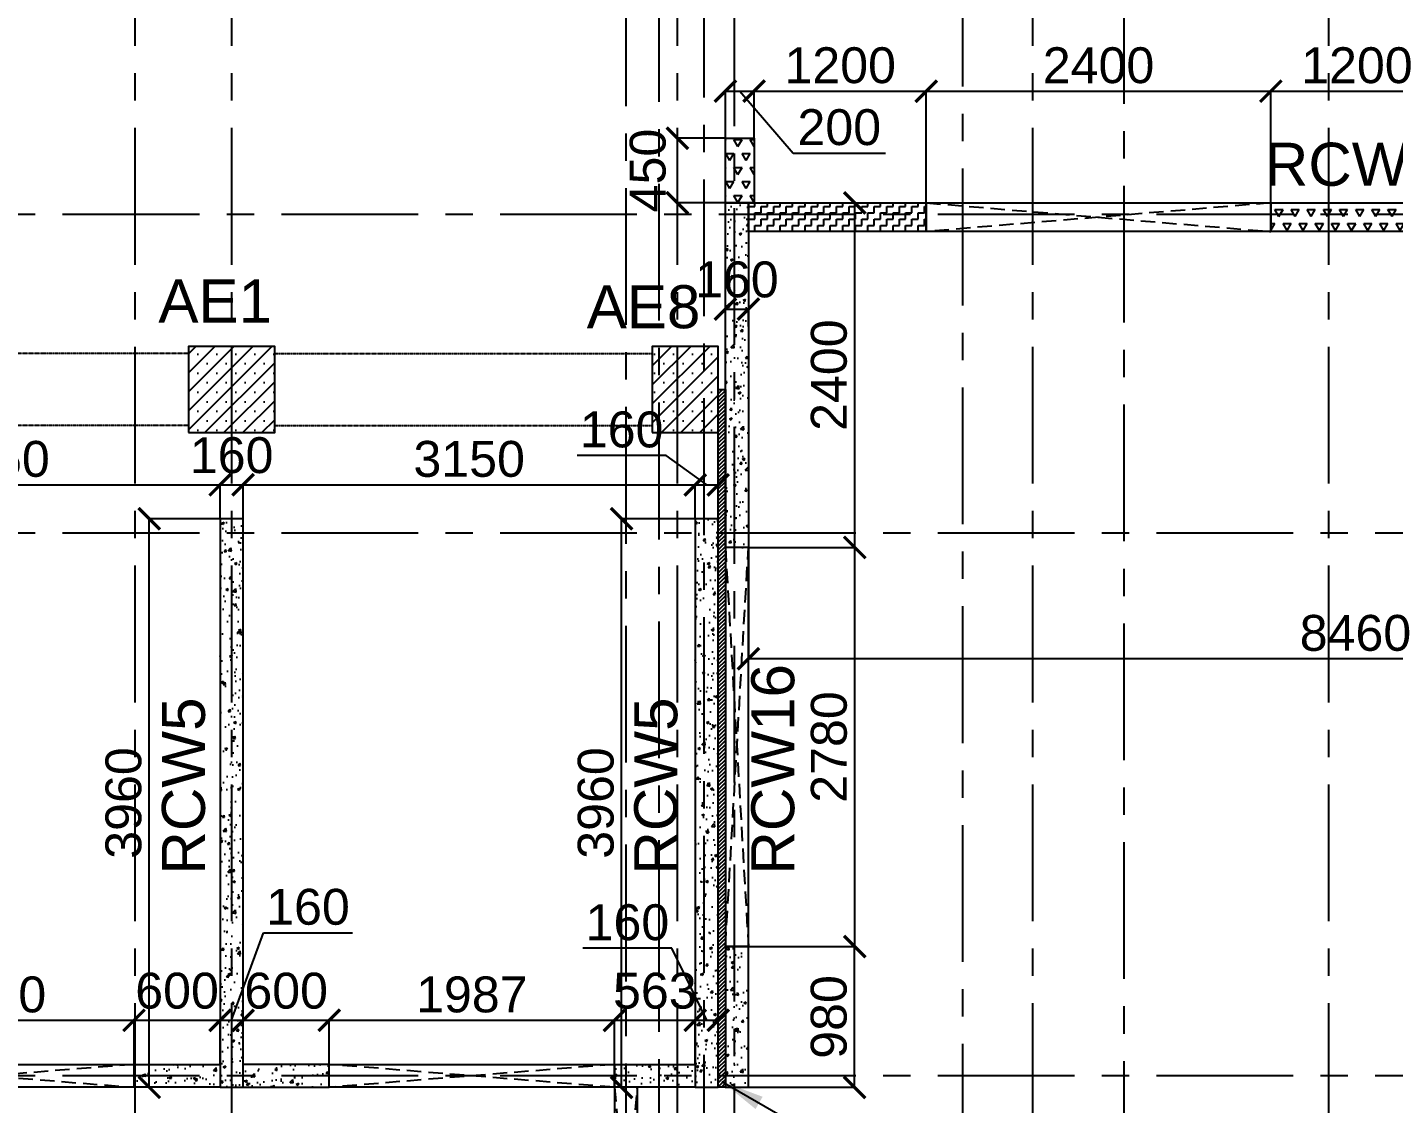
# Model space of a CAD drawing. Header units: inches. Extents: x 207135 to 337634, y -175669 to -89669.
# Drawn here: x 247499 to 257018, y -106236 to -98740 of the extents above; entities that cross this region are included whole.
import ezdxf

# ---------------------------------------------------------------- set-up
doc = ezdxf.new("R2010")
doc.units = ezdxf.units.IN
doc.header["$MEASUREMENT"] = 0
for name, pattern in [('CENTER', [50.8, 31.75, -6.35, 6.35, -6.35]), ('DASHED2', [9.525, 6.35, -3.175]), ('Hidden', [3, 2, -1])]:
    doc.linetypes.add(name, pattern=pattern)
for name, color, linetype in [('160 R.C. WALL HAT', 8, 'Continuous'), ('160 R.C.WALL', 6, 'Continuous'), ('160 WALL  OPENING LINE', 1, 'Continuous'), ('160 WALL OPEING', 1, 'Continuous'), ('2', 1, 'Continuous'), ('200THK R.C WALL HAT', 253, 'Continuous'), ('AR-Column', 40, 'Continuous'), ('AR-Hidden', 251, 'DASHED2'), ('ARROW', 5, 'Continuous'), ('DIM', 251, 'Continuous'), ('GRID', 8, 'CENTER'), ('NON S.WALL HATCH', 8, 'Continuous'), ('SHEAR WALL NAME', 3, 'Continuous'), ('TEXT-1', 3, 'Continuous')]:
    doc.layers.add(name, color=color, linetype=linetype)
doc.styles.add('T200', font='sanss___.ttf', dxfattribs={"height": 250})
doc.styles.add('T300', font='sanss___.ttf', dxfattribs={"height": 350})
doc.dimstyles.new('T 200', dxfattribs={"dimtxt": 250, "dimasz": 150, "dimexe": 1, "dimexo": 0, "dimgap": 50, "dimtad": 1, "dimdec": 0, "dimdsep": 46, "dimtxsty": 'T200', "dimblk": 'ARCHTICK', "dimcen": 2.5, "dimdle": 1, "dimclrd": 5, "dimclre": 253, "dimclrt": 1, "dimadec": 0, "dimazin": 0, "dimtfac": 1, "dimtdec": 0, "dimtmove": 2, "dimatfit": 3, "dimfxl": 0, "dimarcsym": 0})
doc.dimstyles.new('T 300', dxfattribs={"dimtxt": 250, "dimasz": 150, "dimexe": 1, "dimexo": 0, "dimgap": 50, "dimtad": 1, "dimdec": 0, "dimrnd": 5, "dimdsep": 46, "dimtxsty": 'T200', "dimblk": 'ARCHTICK', "dimcen": 2.5, "dimdle": 1, "dimclrd": 5, "dimclre": 253, "dimclrt": 4, "dimadec": 0, "dimazin": 0, "dimtfac": 1, "dimtdec": 0, "dimtmove": 2, "dimatfit": 3, "dimfxl": 0, "dimarcsym": 0})
pattern_1 = [(45, (-131825.64, 75915.45), (-66.29126, 66.29126), []), (45, (-131759.35, 75915.45), (-66.29126, 66.29126), [0, -93.75])]
pattern_2 = [(50, (2124542.95, 287067.85), (179.315046, -15.688034), [18.75, -206.25]), (355, (2124542.95, 287067.85), (-34.687833, 188.048033), [15, -165]), (100.451444, (2124557.9, 287066.54), (144.627212, 172.359998), [15.935048, -175.285528]), (46.1842, (2124542.95, 287117.85), (266.810333, -41.37982), [28.125, -309.375]), (96.635635, (2124565.19, 287114.4), (233.665486, 243.52965), [23.902586, -262.92844]), (351.184164, (2124542.95, 287117.85), (233.665486, 243.52965), [22.5, -247.5]), (21, (2124567.95, 287105.35), (149.226763, -100.654723), [18.75, -206.25]), (326, (2124567.95, 287105.35), (60.828833, 181.287511), [15, -165]), (71.451445, (2124580.39, 287096.96), (210.055594, 80.632788), [15.935047, -175.285528]), (37.5, (2124542.95, 287067.85), (3.0399638, 83.2234635), [0, -163, 0, -167.5, 0, -165.625]), (7.5, (2124542.95, 287067.85), (65.7673844, 98.602928), [0, -95.5, 0, -159.25, 0, -63.125]), (327.5, (2124487.2, 287067.85), (133.455609, -5.638718), [0, -62.5, 0, -195, 0, -258.75]), (317.5, (2124462.2, 287067.85), (145.796542, 25.0262456), [0, -81.25, 0, -129.5, 0, -183.75])]

# ---------------------------------------------------------------- blocks, each defined once
blk = doc.blocks.new('_ARCHTICK')
at = {"color": 0, "linetype": 'ByBlock', "const_width": 0.15}
blk.add_lwpolyline([(-0.5, -0.5), (0.5, 0.5)], dxfattribs=at)
blk = doc.blocks.new('*D129')
at = {"layer": 'Defpoints', "color": 0}
for p in [(248842.4, -101926.4), (245692.4, -102162.5, 14.7), (248842.4, -102162.5, 14.7)]:
    blk.add_point(p, dxfattribs=at)
at = {"layer": 'DIM', "color": 5, "lineweight": -2}
blk.add_line((245691.4, -101926.4), (248843.4, -101926.4), dxfattribs=at)
at = {"layer": 'DIM', "color": 253, "lineweight": -2}
for p, q in [((245692.4, -102162.5), (245692.4, -101925.4)), ((248842.4, -102162.5), (248842.4, -101925.4))]:
    blk.add_line(p, q, dxfattribs=at)
at = {"layer": 'DIM', "color": 5, "lineweight": -2, "xscale": 150, "yscale": 150, "zscale": 150, "rotation": 180}
blk.add_blockref('_ARCHTICK', (245692.4, -101926.4), dxfattribs=at)
at = {"layer": 'DIM', "color": 5, "lineweight": -2, "xscale": 150, "yscale": 150, "zscale": 150}
blk.add_blockref('_ARCHTICK', (248842.4, -101926.4), dxfattribs=at)
at = {"layer": 'DIM', "color": 1, "insert": (247267.4, -101747.4), "char_height": 250, "attachment_point": 5, "style": 'T200'}
blk.add_mtext('3150', dxfattribs=at)
blk = doc.blocks.new('*D130')
at = {"layer": 'Defpoints', "color": 0}
for p in [(249002.4, -101926.4), (248842.4, -102162.5, 14.7), (249002.4, -102162.5, 14.7)]:
    blk.add_point(p, dxfattribs=at)
at = {"layer": 'DIM', "color": 5, "lineweight": -2}
blk.add_line((248841.4, -101926.4), (249003.4, -101926.4), dxfattribs=at)
at = {"layer": 'DIM', "color": 253, "lineweight": -2}
for p, q in [((248842.4, -102162.5), (248842.4, -101925.4)), ((249002.4, -102162.5), (249002.4, -101925.4))]:
    blk.add_line(p, q, dxfattribs=at)
at = {"layer": 'DIM', "color": 5, "lineweight": -2, "xscale": 150, "yscale": 150, "zscale": 150, "rotation": 180}
blk.add_blockref('_ARCHTICK', (248842.4, -101926.4), dxfattribs=at)
at = {"layer": 'DIM', "color": 5, "lineweight": -2, "xscale": 150, "yscale": 150, "zscale": 150}
blk.add_blockref('_ARCHTICK', (249002.4, -101926.4), dxfattribs=at)
at = {"layer": 'DIM', "color": 1, "insert": (248922.4, -101721.4), "char_height": 250, "attachment_point": 5, "style": 'T200'}
blk.add_mtext('160', dxfattribs=at)
blk = doc.blocks.new('*D131')
at = {"layer": 'Defpoints', "color": 0}
for p in [(252152.4, -101926.4), (249002.4, -102162.5, 14.7), (252152.4, -102162.5, 14.7)]:
    blk.add_point(p, dxfattribs=at)
at = {"layer": 'DIM', "color": 5, "lineweight": -2}
blk.add_line((249001.4, -101926.4), (252153.4, -101926.4), dxfattribs=at)
at = {"layer": 'DIM', "color": 253, "lineweight": -2}
for p, q in [((249002.4, -102162.5), (249002.4, -101925.4)), ((252152.4, -102162.5), (252152.4, -101925.4))]:
    blk.add_line(p, q, dxfattribs=at)
at = {"layer": 'DIM', "color": 5, "lineweight": -2, "xscale": 150, "yscale": 150, "zscale": 150, "rotation": 180}
blk.add_blockref('_ARCHTICK', (249002.4, -101926.4), dxfattribs=at)
at = {"layer": 'DIM', "color": 5, "lineweight": -2, "xscale": 150, "yscale": 150, "zscale": 150}
blk.add_blockref('_ARCHTICK', (252152.4, -101926.4), dxfattribs=at)
at = {"layer": 'DIM', "color": 1, "insert": (250577.4, -101747.4), "char_height": 250, "attachment_point": 5, "style": 'T200'}
blk.add_mtext('3150', dxfattribs=at)
blk = doc.blocks.new('*D132')
at = {"layer": 'Defpoints', "color": 0}
for p in [(252312.4, -101926.4), (252152.4, -102162.5, 14.7), (252312.4, -102162.5, 14.7)]:
    blk.add_point(p, dxfattribs=at)
at = {"layer": 'DIM', "color": 5, "lineweight": -2}
for p, q in [((251949.5, -101721.4), (251329.3, -101721.4)), ((252232.4, -101926.4), (251949.5, -101721.4)), ((252151.4, -101926.4), (252313.4, -101926.4))]:
    blk.add_line(p, q, dxfattribs=at)
at = {"layer": 'DIM', "color": 253, "lineweight": -2}
for p, q in [((252152.4, -102162.5), (252152.4, -101925.4)), ((252312.4, -102162.5), (252312.4, -101925.4))]:
    blk.add_line(p, q, dxfattribs=at)
at = {"layer": 'DIM', "color": 5, "lineweight": -2, "xscale": 150, "yscale": 150, "zscale": 150, "rotation": 180}
blk.add_blockref('_ARCHTICK', (252152.4, -101926.4), dxfattribs=at)
at = {"layer": 'DIM', "color": 5, "lineweight": -2, "xscale": 150, "yscale": 150, "zscale": 150}
blk.add_blockref('_ARCHTICK', (252312.4, -101926.4), dxfattribs=at)
at = {"layer": 'DIM', "color": 1, "insert": (251639.4, -101542.5), "char_height": 250, "attachment_point": 5, "style": 'T200'}
blk.add_mtext('160', dxfattribs=at)
blk = doc.blocks.new('*D169')
at = {"layer": 'Defpoints', "color": 0}
for p in [(248242.4, -105655.9), (246242.4, -105962.5, 14.7), (248242.4, -105962.5, 14.7)]:
    blk.add_point(p, dxfattribs=at)
at = {"layer": 'DIM', "color": 5, "lineweight": -2}
blk.add_line((246241.4, -105655.9), (248243.4, -105655.9), dxfattribs=at)
at = {"layer": 'DIM', "color": 253, "lineweight": -2}
for p, q in [((246242.4, -105962.5), (246242.4, -105654.9)), ((248242.4, -105962.5), (248242.4, -105654.9))]:
    blk.add_line(p, q, dxfattribs=at)
at = {"layer": 'DIM', "color": 5, "lineweight": -2, "xscale": 150, "yscale": 150, "zscale": 150, "rotation": 180}
blk.add_blockref('_ARCHTICK', (246242.4, -105655.9), dxfattribs=at)
at = {"layer": 'DIM', "color": 5, "lineweight": -2, "xscale": 150, "yscale": 150, "zscale": 150}
blk.add_blockref('_ARCHTICK', (248242.4, -105655.9), dxfattribs=at)
at = {"layer": 'DIM', "color": 1, "insert": (247242.4, -105477.2), "char_height": 250, "attachment_point": 5, "style": 'T200'}
blk.add_mtext('2000', dxfattribs=at)
blk = doc.blocks.new('*D170')
at = {"layer": 'Defpoints', "color": 0}
for p in [(248842.4, -105655.9), (248242.4, -105962.5, 14.7), (248842.4, -105962.5, 14.7)]:
    blk.add_point(p, dxfattribs=at)
at = {"layer": 'DIM', "color": 5, "lineweight": -2}
blk.add_line((248241.4, -105655.9), (248843.4, -105655.9), dxfattribs=at)
at = {"layer": 'DIM', "color": 253, "lineweight": -2}
for p, q in [((248242.4, -105962.5), (248242.4, -105654.9)), ((248842.4, -105962.5), (248842.4, -105654.9))]:
    blk.add_line(p, q, dxfattribs=at)
at = {"layer": 'DIM', "color": 5, "lineweight": -2, "xscale": 150, "yscale": 150, "zscale": 150, "rotation": 180}
blk.add_blockref('_ARCHTICK', (248242.4, -105655.9), dxfattribs=at)
at = {"layer": 'DIM', "color": 5, "lineweight": -2, "xscale": 150, "yscale": 150, "zscale": 150}
blk.add_blockref('_ARCHTICK', (248842.4, -105655.9), dxfattribs=at)
at = {"layer": 'DIM', "color": 1, "insert": (248542.4, -105451), "char_height": 250, "attachment_point": 5, "style": 'T200'}
blk.add_mtext('600', dxfattribs=at)
blk = doc.blocks.new('*D171')
at = {"layer": 'Defpoints', "color": 0}
for p in [(249002.4, -105655.9), (248842.4, -105962.5, 14.7), (249002.4, -105962.5, 14.7)]:
    blk.add_point(p, dxfattribs=at)
at = {"layer": 'DIM', "color": 5, "lineweight": -2}
for p, q in [((248922.4, -105655.9), (249144.4, -105045.9)), ((249144.4, -105045.9), (249764.6, -105045.9)), ((248841.4, -105655.9), (249003.4, -105655.9))]:
    blk.add_line(p, q, dxfattribs=at)
at = {"layer": 'DIM', "color": 253, "lineweight": -2}
for p, q in [((248842.4, -105962.5), (248842.4, -105654.9)), ((249002.4, -105962.5), (249002.4, -105654.9))]:
    blk.add_line(p, q, dxfattribs=at)
at = {"layer": 'DIM', "color": 5, "lineweight": -2, "xscale": 150, "yscale": 150, "zscale": 150, "rotation": 180}
blk.add_blockref('_ARCHTICK', (248842.4, -105655.9), dxfattribs=at)
at = {"layer": 'DIM', "color": 5, "lineweight": -2, "xscale": 150, "yscale": 150, "zscale": 150}
blk.add_blockref('_ARCHTICK', (249002.4, -105655.9), dxfattribs=at)
at = {"layer": 'DIM', "color": 1, "insert": (249454.5, -104866.9), "char_height": 250, "attachment_point": 5, "style": 'T200'}
blk.add_mtext('160', dxfattribs=at)
blk = doc.blocks.new('*D172')
at = {"layer": 'Defpoints', "color": 0}
for p in [(249602.4, -105655.9), (249002.4, -105962.5, 14.7), (249602.4, -105962.5, 14.7)]:
    blk.add_point(p, dxfattribs=at)
at = {"layer": 'DIM', "color": 5, "lineweight": -2}
blk.add_line((249001.4, -105655.9), (249603.4, -105655.9), dxfattribs=at)
at = {"layer": 'DIM', "color": 253, "lineweight": -2}
for p, q in [((249002.4, -105962.5), (249002.4, -105654.9)), ((249602.4, -105962.5), (249602.4, -105654.9))]:
    blk.add_line(p, q, dxfattribs=at)
at = {"layer": 'DIM', "color": 5, "lineweight": -2, "xscale": 150, "yscale": 150, "zscale": 150, "rotation": 180}
blk.add_blockref('_ARCHTICK', (249002.4, -105655.9), dxfattribs=at)
at = {"layer": 'DIM', "color": 5, "lineweight": -2, "xscale": 150, "yscale": 150, "zscale": 150}
blk.add_blockref('_ARCHTICK', (249602.4, -105655.9), dxfattribs=at)
at = {"layer": 'DIM', "color": 1, "insert": (249302.4, -105451), "char_height": 250, "attachment_point": 5, "style": 'T200'}
blk.add_mtext('600', dxfattribs=at)
blk = doc.blocks.new('*D173')
at = {"layer": 'Defpoints', "color": 0}
for p in [(251589.3, -105655.9), (249602.4, -105962.5, 14.7), (251589.3, -105962.5, 14.7)]:
    blk.add_point(p, dxfattribs=at)
at = {"layer": 'DIM', "color": 5, "lineweight": -2}
blk.add_line((249601.4, -105655.9), (251590.3, -105655.9), dxfattribs=at)
at = {"layer": 'DIM', "color": 253, "lineweight": -2}
for p, q in [((249602.4, -105962.5), (249602.4, -105654.9)), ((251589.3, -105962.5), (251589.3, -105654.9))]:
    blk.add_line(p, q, dxfattribs=at)
at = {"layer": 'DIM', "color": 5, "lineweight": -2, "xscale": 150, "yscale": 150, "zscale": 150, "rotation": 180}
blk.add_blockref('_ARCHTICK', (249602.4, -105655.9), dxfattribs=at)
at = {"layer": 'DIM', "color": 5, "lineweight": -2, "xscale": 150, "yscale": 150, "zscale": 150}
blk.add_blockref('_ARCHTICK', (251589.3, -105655.9), dxfattribs=at)
at = {"layer": 'DIM', "color": 1, "insert": (250595.9, -105477.2), "char_height": 250, "attachment_point": 5, "style": 'T200'}
blk.add_mtext('1987', dxfattribs=at)
blk = doc.blocks.new('*D174')
at = {"layer": 'Defpoints', "color": 0}
for p in [(252152.4, -105655.9), (251589.3, -105942.5, 14.7), (252152.4, -105962.5, 14.7)]:
    blk.add_point(p, dxfattribs=at)
at = {"layer": 'DIM', "color": 5, "lineweight": -2}
blk.add_line((251588.3, -105655.9), (252153.4, -105655.9), dxfattribs=at)
at = {"layer": 'DIM', "color": 253, "lineweight": -2}
for p, q in [((251589.3, -105942.5), (251589.3, -105654.9)), ((252152.4, -105962.5), (252152.4, -105654.9))]:
    blk.add_line(p, q, dxfattribs=at)
at = {"layer": 'DIM', "color": 5, "lineweight": -2, "xscale": 150, "yscale": 150, "zscale": 150, "rotation": 180}
blk.add_blockref('_ARCHTICK', (251589.3, -105655.9), dxfattribs=at)
at = {"layer": 'DIM', "color": 5, "lineweight": -2, "xscale": 150, "yscale": 150, "zscale": 150}
blk.add_blockref('_ARCHTICK', (252152.4, -105655.9), dxfattribs=at)
at = {"layer": 'DIM', "color": 1, "insert": (251870.9, -105451), "char_height": 250, "attachment_point": 5, "style": 'T200'}
blk.add_mtext('563', dxfattribs=at)
blk = doc.blocks.new('*D175')
at = {"layer": 'Defpoints', "color": 0}
for p in [(252312.4, -105655.9), (252312.4, -105910.7, 14.7), (252152.4, -105962.5, 14.7)]:
    blk.add_point(p, dxfattribs=at)
at = {"layer": 'DIM', "color": 5, "lineweight": -2}
for p, q in [((251990, -105153.5), (251369.8, -105153.5)), ((252232.4, -105655.9), (251990, -105153.5)), ((252151.4, -105655.9), (252313.4, -105655.9))]:
    blk.add_line(p, q, dxfattribs=at)
at = {"layer": 'DIM', "color": 253, "lineweight": -2}
for p, q in [((252152.4, -105962.5), (252152.4, -105654.9)), ((252312.4, -105910.7), (252312.4, -105654.9))]:
    blk.add_line(p, q, dxfattribs=at)
at = {"layer": 'DIM', "color": 5, "lineweight": -2, "xscale": 150, "yscale": 150, "zscale": 150, "rotation": 180}
blk.add_blockref('_ARCHTICK', (252152.4, -105655.9), dxfattribs=at)
at = {"layer": 'DIM', "color": 5, "lineweight": -2, "xscale": 150, "yscale": 150, "zscale": 150}
blk.add_blockref('_ARCHTICK', (252312.4, -105655.9), dxfattribs=at)
at = {"layer": 'DIM', "color": 1, "insert": (251679.9, -104974.5), "char_height": 250, "attachment_point": 5, "style": 'T200'}
blk.add_mtext('160', dxfattribs=at)
blk = doc.blocks.new('*D259')
at = {"layer": 'Defpoints', "color": 0}
for p in [(248349.1, -102162.5), (248842.4, -102162.5, 14.7), (248842.4, -106122.5, 14.7)]:
    blk.add_point(p, dxfattribs=at)
at = {"layer": 'DIM', "color": 253, "lineweight": -2}
for p, q in [((248842.4, -102162.5), (248348.1, -102162.5)), ((248842.4, -106122.5), (248348.1, -106122.5))]:
    blk.add_line(p, q, dxfattribs=at)
at = {"layer": 'DIM', "color": 5, "lineweight": -2}
blk.add_line((248349.1, -106123.5), (248349.1, -102161.5), dxfattribs=at)
at = {"layer": 'DIM', "color": 5, "lineweight": -2, "xscale": 150, "yscale": 150, "zscale": 150}
for p, rotation in [((248349.1, -102162.5), 90), ((248349.1, -106122.5), 270)]:
    blk.add_blockref('_ARCHTICK', p, dxfattribs=dict(at, rotation=rotation))
at = {"layer": 'DIM', "color": 1, "insert": (248170.2, -104142.5), "char_height": 250, "attachment_point": 5, "rotation": 90, "style": 'T200'}
blk.add_mtext('3960', dxfattribs=at)
blk = doc.blocks.new('*D260')
at = {"layer": 'Defpoints', "color": 0}
for p in [(251639.1, -102162.5), (252152.4, -102162.5, 14.7), (252152.4, -106122.5, 14.7)]:
    blk.add_point(p, dxfattribs=at)
at = {"layer": 'DIM', "color": 253, "lineweight": -2}
for p, q in [((252152.4, -102162.5), (251638.1, -102162.5)), ((252152.4, -106122.5), (251638.1, -106122.5))]:
    blk.add_line(p, q, dxfattribs=at)
at = {"layer": 'DIM', "color": 5, "lineweight": -2}
blk.add_line((251639.1, -106123.5), (251639.1, -102161.5), dxfattribs=at)
at = {"layer": 'DIM', "color": 5, "lineweight": -2, "xscale": 150, "yscale": 150, "zscale": 150}
for p, rotation in [((251639.1, -102162.5), 90), ((251639.1, -106122.5), 270)]:
    blk.add_blockref('_ARCHTICK', p, dxfattribs=dict(at, rotation=rotation))
at = {"layer": 'DIM', "color": 1, "insert": (251460.2, -104142.5), "char_height": 250, "attachment_point": 5, "rotation": 90, "style": 'T200'}
blk.add_mtext('3960', dxfattribs=at)
blk = doc.blocks.new('*D395')
at = {"layer": 'Defpoints', "color": 0}
for p in [(252522.4, -105142.5, 14.7), (253262.4, -105142.5), (252522.4, -106122.5, 14.7)]:
    blk.add_point(p, dxfattribs=at)
at = {"layer": 'DIM', "color": 253, "lineweight": -2}
for p, q in [((252522.4, -105142.5), (253263.4, -105142.5)), ((252522.4, -106122.5), (253263.4, -106122.5))]:
    blk.add_line(p, q, dxfattribs=at)
at = {"layer": 'DIM', "color": 5, "lineweight": -2}
blk.add_line((253262.4, -106123.5), (253262.4, -105141.5), dxfattribs=at)
at = {"layer": 'DIM', "color": 5, "lineweight": -2, "xscale": 150, "yscale": 150, "zscale": 150}
for p, rotation in [((253262.4, -105142.5), 90), ((253262.4, -106122.5), 270)]:
    blk.add_blockref('_ARCHTICK', p, dxfattribs=dict(at, rotation=rotation))
at = {"layer": 'DIM', "color": 1, "insert": (253083.6, -105632.5), "char_height": 250, "attachment_point": 5, "rotation": 90, "style": 'T200'}
blk.add_mtext('980', dxfattribs=at)
blk = doc.blocks.new('*D396')
at = {"layer": 'Defpoints', "color": 0}
for p in [(252562.4, -99184.6), (252362.4, -99512.6, 14.7), (252562.4, -99512.6)]:
    blk.add_point(p, dxfattribs=at)
at = {"layer": 'DIM', "color": 253, "lineweight": -2}
for p, q in [((252362.4, -99512.6), (252362.4, -99183.6)), ((252562.4, -99512.6), (252562.4, -99183.6))]:
    blk.add_line(p, q, dxfattribs=at)
at = {"layer": 'DIM', "color": 5, "lineweight": -2}
for p, q in [((252361.4, -99184.6), (252563.4, -99184.6)), ((252462.4, -99184.6), (252833.8, -99615.9)), ((252833.8, -99615.9), (253477.7, -99615.9))]:
    blk.add_line(p, q, dxfattribs=at)
at = {"layer": 'DIM', "color": 5, "lineweight": -2, "xscale": 150, "yscale": 150, "zscale": 150, "rotation": 180}
blk.add_blockref('_ARCHTICK', (252362.4, -99184.6), dxfattribs=at)
at = {"layer": 'DIM', "color": 5, "lineweight": -2, "xscale": 150, "yscale": 150, "zscale": 150}
blk.add_blockref('_ARCHTICK', (252562.4, -99184.6), dxfattribs=at)
at = {"layer": 'DIM', "color": 1, "insert": (253155.7, -99437.1), "char_height": 250, "attachment_point": 5, "style": 'T200'}
blk.add_mtext('200', dxfattribs=at)
blk = doc.blocks.new('*D406')
at = {"layer": 'Defpoints', "color": 0}
for p in [(252362.4, -99512.6, 14.7), (252027.4, -99962.6), (252362.4, -99962.6, 14.7)]:
    blk.add_point(p, dxfattribs=at)
at = {"layer": 'DIM', "color": 253, "lineweight": -2}
for p, q in [((252362.4, -99512.6), (252026.4, -99512.6)), ((252362.4, -99962.6), (252026.4, -99962.6))]:
    blk.add_line(p, q, dxfattribs=at)
at = {"layer": 'DIM', "color": 5, "lineweight": -2}
blk.add_line((252027.4, -99511.6), (252027.4, -99963.6), dxfattribs=at)
at = {"layer": 'DIM', "color": 5, "lineweight": -2, "xscale": 150, "yscale": 150, "zscale": 150}
for p, rotation in [((252027.4, -99512.6), 90), ((252027.4, -99962.6), 270)]:
    blk.add_blockref('_ARCHTICK', p, dxfattribs=dict(at, rotation=rotation))
at = {"layer": 'DIM', "color": 1, "insert": (251822.6, -99737.6), "char_height": 250, "attachment_point": 5, "rotation": 90, "style": 'T200'}
blk.add_mtext('450', dxfattribs=at)
blk = doc.blocks.new('A$C02A55DAE')
at = {"layer": 'NON S.WALL HATCH'}
h = blk.add_hatch(dxfattribs=at)
h.set_pattern_fill('SACNCR', color=256, scale=1000)
h.set_pattern_definition(pattern_1)
h.paths.add_polyline_path([(29810, 600), (30410, 600), (30410, 1200), (29810, 1200)])
h = blk.add_hatch(dxfattribs=at)
h.set_pattern_fill('SACNCR', color=256, scale=1000)
h.set_pattern_definition(pattern_1)
h.paths.add_polyline_path([(33040, 600), (33500, 600), (33500, 1200), (33040, 1200)])
at = {"layer": 'AR-Column', "color": 4, "elevation": -29.5}
for points in [[(29810, 600), (30410, 600), (30410, 1200), (29810, 1200)], [(33040, 600), (33500, 600), (33500, 1200), (33040, 1200)]]:
    blk.add_lwpolyline(points, close=True, dxfattribs=at)
at = {"layer": 'AR-Hidden', "ltscale": 0.009}
for p, q in [((29816.1, 1150, -29.5), (27106.1, 1150, -29.5)), ((30403.9, 1150, -29.5), (33040, 1150, -29.5)), ((29816.1, 650, -29.5), (27106.1, 650, -29.5)), ((30403.9, 650, -29.5), (33040, 650, -29.5))]:
    blk.add_line(p, q, dxfattribs=at)
blk = doc.blocks.new('*D674')
at = {"layer": 'Defpoints', "color": 0}
for p in [(252522.4, -102362.5, 14.7), (260981, -102981.5, 14.7), (252522.4, -103138.2)]:
    blk.add_point(p, dxfattribs=at)
at = {"layer": 'DIM', "color": 253, "lineweight": -2}
for p, q in [((252522.4, -102362.5), (252522.4, -103139.2)), ((260981, -102981.5), (260981, -103139.2))]:
    blk.add_line(p, q, dxfattribs=at)
at = {"layer": 'DIM', "color": 5, "lineweight": -2}
blk.add_line((260982, -103138.2), (252521.4, -103138.2), dxfattribs=at)
at = {"layer": 'DIM', "color": 5, "lineweight": -2, "xscale": 150, "yscale": 150, "zscale": 150, "rotation": 180}
blk.add_blockref('_ARCHTICK', (252522.4, -103138.2), dxfattribs=at)
at = {"layer": 'DIM', "color": 5, "lineweight": -2, "xscale": 150, "yscale": 150, "zscale": 150}
blk.add_blockref('_ARCHTICK', (260981, -103138.2), dxfattribs=at)
at = {"layer": 'DIM', "color": 1, "insert": (256751.7, -102959.3), "char_height": 250, "attachment_point": 5, "style": 'T200'}
blk.add_mtext('8460', dxfattribs=at)
blk = doc.blocks.new('*D675')
at = {"layer": 'Defpoints', "color": 0}
for p in [(253761.7, -99184.6), (252562.4, -99512.6), (253761.7, -99982.6, 14.7)]:
    blk.add_point(p, dxfattribs=at)
at = {"layer": 'DIM', "color": 253, "lineweight": -2}
for p, q in [((252562.4, -99512.6), (252562.4, -99183.6)), ((253761.7, -99982.6), (253761.7, -99183.6))]:
    blk.add_line(p, q, dxfattribs=at)
at = {"layer": 'DIM', "color": 5, "lineweight": -2}
blk.add_line((252561.4, -99184.6), (253762.7, -99184.6), dxfattribs=at)
at = {"layer": 'DIM', "color": 5, "lineweight": -2, "xscale": 150, "yscale": 150, "zscale": 150, "rotation": 180}
blk.add_blockref('_ARCHTICK', (252562.4, -99184.6), dxfattribs=at)
at = {"layer": 'DIM', "color": 5, "lineweight": -2, "xscale": 150, "yscale": 150, "zscale": 150}
blk.add_blockref('_ARCHTICK', (253761.7, -99184.6), dxfattribs=at)
at = {"layer": 'DIM', "color": 1, "insert": (253162.1, -99005.9), "char_height": 250, "attachment_point": 5, "style": 'T200'}
blk.add_mtext('1200', dxfattribs=at)
blk = doc.blocks.new('*D676')
at = {"layer": 'Defpoints', "color": 0}
for p in [(256162.1, -99184.6), (253761.7, -99982.6, 14.7), (256162.1, -99982.6, 14.7)]:
    blk.add_point(p, dxfattribs=at)
at = {"layer": 'DIM', "color": 253, "lineweight": -2}
for p, q in [((253761.7, -99982.6), (253761.7, -99183.6)), ((256162.1, -99982.6), (256162.1, -99183.6))]:
    blk.add_line(p, q, dxfattribs=at)
at = {"layer": 'DIM', "color": 5, "lineweight": -2}
blk.add_line((253760.7, -99184.6), (256163.1, -99184.6), dxfattribs=at)
at = {"layer": 'DIM', "color": 5, "lineweight": -2, "xscale": 150, "yscale": 150, "zscale": 150, "rotation": 180}
blk.add_blockref('_ARCHTICK', (253761.7, -99184.6), dxfattribs=at)
at = {"layer": 'DIM', "color": 5, "lineweight": -2, "xscale": 150, "yscale": 150, "zscale": 150}
blk.add_blockref('_ARCHTICK', (256162.1, -99184.6), dxfattribs=at)
at = {"layer": 'DIM', "color": 1, "insert": (254961.9, -99005.9), "char_height": 250, "attachment_point": 5, "style": 'T200'}
blk.add_mtext('2400', dxfattribs=at)
blk = doc.blocks.new('*D677')
at = {"layer": 'Defpoints', "color": 0}
for p in [(257361.7, -99184.6), (256162.1, -99982.6, 14.7), (257361.7, -99982.6, 14.7)]:
    blk.add_point(p, dxfattribs=at)
at = {"layer": 'DIM', "color": 253, "lineweight": -2}
for p, q in [((256162.1, -99982.6), (256162.1, -99183.6)), ((257361.7, -99982.6), (257361.7, -99183.6))]:
    blk.add_line(p, q, dxfattribs=at)
at = {"layer": 'DIM', "color": 5, "lineweight": -2}
blk.add_line((256161.1, -99184.6), (257362.7, -99184.6), dxfattribs=at)
at = {"layer": 'DIM', "color": 5, "lineweight": -2, "xscale": 150, "yscale": 150, "zscale": 150, "rotation": 180}
blk.add_blockref('_ARCHTICK', (256162.1, -99184.6), dxfattribs=at)
at = {"layer": 'DIM', "color": 5, "lineweight": -2, "xscale": 150, "yscale": 150, "zscale": 150}
blk.add_blockref('_ARCHTICK', (257361.7, -99184.6), dxfattribs=at)
at = {"layer": 'DIM', "color": 1, "insert": (256761.9, -99005.9), "char_height": 250, "attachment_point": 5, "style": 'T200'}
blk.add_mtext('1200', dxfattribs=at)
blk = doc.blocks.new('*D680')
at = {"layer": 'Defpoints', "color": 0}
for p in [(252522.4, -102362.5, 14.7), (253263.4, -102362.5), (252522.4, -105142.5, 14.7)]:
    blk.add_point(p, dxfattribs=at)
at = {"layer": 'DIM', "color": 253, "lineweight": -2}
for p, q in [((252522.4, -102362.5), (253264.4, -102362.5)), ((252522.4, -105142.5), (253264.4, -105142.5))]:
    blk.add_line(p, q, dxfattribs=at)
at = {"layer": 'DIM', "color": 5, "lineweight": -2}
blk.add_line((253263.4, -105143.5), (253263.4, -102361.5), dxfattribs=at)
at = {"layer": 'DIM', "color": 5, "lineweight": -2, "xscale": 150, "yscale": 150, "zscale": 150}
for p, rotation in [((253263.4, -102362.5), 90), ((253263.4, -105142.5), 270)]:
    blk.add_blockref('_ARCHTICK', p, dxfattribs=dict(at, rotation=rotation))
at = {"layer": 'DIM', "color": 1, "insert": (253084.6, -103752.5), "char_height": 250, "attachment_point": 5, "rotation": 90, "style": 'T200'}
blk.add_mtext('2780', dxfattribs=at)
blk = doc.blocks.new('*D681')
at = {"layer": 'Defpoints', "color": 0}
for p in [(252522.4, -99962.6, 14.7), (253263.4, -99962.6), (252522.4, -102362.5, 14.7)]:
    blk.add_point(p, dxfattribs=at)
at = {"layer": 'DIM', "color": 253, "lineweight": -2}
for p, q in [((252522.4, -99962.6), (253264.4, -99962.6)), ((252522.4, -102362.5), (253264.4, -102362.5))]:
    blk.add_line(p, q, dxfattribs=at)
at = {"layer": 'DIM', "color": 5, "lineweight": -2}
blk.add_line((253263.4, -102363.5), (253263.4, -99961.6), dxfattribs=at)
at = {"layer": 'DIM', "color": 5, "lineweight": -2, "xscale": 150, "yscale": 150, "zscale": 150}
for p, rotation in [((253263.4, -99962.6), 90), ((253263.4, -102362.5), 270)]:
    blk.add_blockref('_ARCHTICK', p, dxfattribs=dict(at, rotation=rotation))
at = {"layer": 'DIM', "color": 1, "insert": (253084.6, -101162.6), "char_height": 250, "attachment_point": 5, "rotation": 90, "style": 'T200'}
blk.add_mtext('2400', dxfattribs=at)
blk = doc.blocks.new('*D737')
at = {"layer": 'Defpoints', "color": 0}
for p in [(252522.4, -100702.5), (252362.4, -100823.6, 14.7), (252522.4, -100823.6, 14.7)]:
    blk.add_point(p, dxfattribs=at)
at = {"layer": 'DIM', "color": 5, "lineweight": -2}
blk.add_line((252361.4, -100702.5), (252523.4, -100702.5), dxfattribs=at)
at = {"layer": 'DIM', "color": 253, "lineweight": -2}
for p, q in [((252362.4, -100823.6), (252362.4, -100701.5)), ((252522.4, -100823.6), (252522.4, -100701.5))]:
    blk.add_line(p, q, dxfattribs=at)
at = {"layer": 'DIM', "color": 5, "lineweight": -2, "xscale": 150, "yscale": 150, "zscale": 150, "rotation": 180}
blk.add_blockref('_ARCHTICK', (252362.4, -100702.5), dxfattribs=at)
at = {"layer": 'DIM', "color": 5, "lineweight": -2, "xscale": 150, "yscale": 150, "zscale": 150}
blk.add_blockref('_ARCHTICK', (252522.4, -100702.5), dxfattribs=at)
at = {"layer": 'DIM', "color": 1, "insert": (252442.4, -100497.5), "char_height": 250, "attachment_point": 5, "style": 'T200'}
blk.add_mtext('160', dxfattribs=at)

msp = doc.modelspace()

# ---------------------------------------------------------------- hatches: boundary and pattern name
at = {"layer": '160 R.C. WALL HAT'}
h = msp.add_hatch(dxfattribs=at)
h.set_pattern_fill('AR-CONC', color=256, scale=25)
h.set_pattern_definition(pattern_2)
h.paths.add_polyline_path([(252362.4, -102362.5), (252522.4, -102362.5), (252522.4, -99962.6), (252362.4, -99962.6)])
h = msp.add_hatch(dxfattribs=at)
h.set_pattern_fill('AR-CONC', color=256, scale=25)
h.set_pattern_definition(pattern_2)
h.paths.add_polyline_path([(249002.4, -102162.5), (248842.4, -102162.5), (248842.4, -106122.5), (249002.4, -106122.5)])
h = msp.add_hatch(dxfattribs=at)
h.set_pattern_fill('AR-CONC', color=256, scale=25)
h.set_pattern_definition(pattern_2)
h.paths.add_polyline_path([(252312.4, -102162.5), (252152.4, -102162.5), (252152.4, -106122.5), (252312.4, -106122.5)])
h = msp.add_hatch(dxfattribs=at)
h.set_pattern_fill('AR-CONC', color=256, scale=25)
h.set_pattern_definition(pattern_2)
h.paths.add_polyline_path([(252522.4, -105142.5), (252362.4, -105142.5), (252362.4, -106122.5), (252522.4, -106122.5)])
h = msp.add_hatch(dxfattribs=at)
h.set_pattern_fill('AR-CONC', color=256, scale=25)
h.set_pattern_definition(pattern_2)
h.paths.add_polyline_path([(248242.4, -105962.5), (248242.4, -106122.5), (248842.4, -106122.5), (248842.4, -105962.5)])
h = msp.add_hatch(dxfattribs=at)
h.set_pattern_fill('AR-CONC', color=256, scale=25)
h.set_pattern_definition(pattern_2)
h.paths.add_polyline_path([(249602.4, -106122.5), (249602.4, -105962.5), (249002.4, -105962.5), (249002.4, -106122.5)])
h = msp.add_hatch(dxfattribs=at)
h.set_pattern_fill('AR-CONC', color=256, scale=25)
h.set_pattern_definition(pattern_2)
h.paths.add_polyline_path([(251589.3, -105962.5), (252152.4, -105962.5), (252152.4, -106122.5), (251589.3, -106122.5)])
at = {"layer": '2'}
h = msp.add_hatch(dxfattribs=at)
h.set_pattern_fill('ANSI31', color=256, scale=150, style=0)
h.set_pattern_definition([(45, (213840.024, 17027.666), (-13.2582521, 13.2582521), [])])
h.paths.add_polyline_path([(252312.4, -101262.5), (252362.4, -101262.5), (252362.4, -106122.5), (252312.4, -106122.5)])
at = {"layer": '200THK R.C WALL HAT'}
h = msp.add_hatch(dxfattribs=at)
h.set_pattern_fill('TRIANG', color=256, scale=300, style=0)
h.paths.add_polyline_path([(252562.4, -99962.6), (252362.4, -99962.6), (252362.4, -99512.6), (252562.4, -99512.6)])
h = msp.add_hatch(dxfattribs=at)
h.set_pattern_fill('ZIGZAG', color=256, scale=350, style=0)
h.set_pattern_definition([(0, (2124542.952, 287067.85), (43.75, 43.75), [43.75, -43.75]), (90, (2124586.702, 287067.85), (-43.75, 43.75), [43.75, -43.75])])
h.paths.add_polyline_path([(252522.4, -99962.6), (253761.7, -99962.6), (253761.7, -100162.6), (252522.4, -100162.6)])
h = msp.add_hatch(dxfattribs=at)
h.set_pattern_fill('TRIANG', color=256, scale=300, style=0)
h.paths.add_polyline_path([(256162.1, -99962.6), (257361.7, -99962.6), (257361.7, -100162.6), (256162.1, -100162.6)])

# ---------------------------------------------------------------- linework, layer by layer
at = {"layer": '160 R.C.WALL'}
msp.add_lwpolyline([(252562.4, -99962.6), (252362.4, -99962.6), (252362.4, -99512.6), (252562.4, -99512.6)], close=True, dxfattribs=at)
at = {"layer": '160 R.C.WALL', "elevation": 14.7}
for points in [[(252522.4, -102362.5), (252362.4, -102362.5), (252362.4, -99962.6), (252522.4, -99962.6)], [(252522.4, -99962.6), (253761.7, -99962.6), (253761.7, -100162.6), (252522.4, -100162.6)], [(256162.1, -99962.6), (257361.7, -99962.6), (257361.7, -100162.6), (256162.1, -100162.6)], [(248842.4, -106122.5), (249002.4, -106122.5), (249002.4, -102162.5), (248842.4, -102162.5)], [(252152.4, -106122.5), (252312.4, -106122.5), (252312.4, -102162.5), (252152.4, -102162.5)], [(252362.4, -106122.5), (252522.4, -106122.5), (252522.4, -105142.5), (252362.4, -105142.5)], [(251589.3, -105962.5), (252152.4, -105962.5), (252152.4, -106122.5), (251589.3, -106122.5)]]:
    msp.add_lwpolyline(points, close=True, dxfattribs=at)
for points in [[(248842.4, -106122.5), (248242.4, -106122.5), (248242.4, -105962.5), (248842.4, -105962.5)], [(249002.4, -106122.5), (249602.4, -106122.5), (249602.4, -105962.5), (249002.4, -105962.5)]]:
    msp.add_lwpolyline(points, dxfattribs=at)
at = {"layer": '160 WALL  OPENING LINE', "elevation": 14.7}
for points in [[(253761.7, -99962.6), (256162.1, -99962.6), (256162.1, -100162.6), (253761.7, -100162.6)], [(252522.4, -102362.5), (252362.4, -102362.5), (252362.4, -105142.5), (252522.4, -105142.5)], [(246242.4, -105962.5), (248242.4, -105962.5), (248242.4, -106122.5), (246242.4, -106122.5)], [(249602.4, -105962.5), (251589.3, -105962.5), (251589.3, -106122.5), (249602.4, -106122.5)], [(251589.5, -107922.5), (251749.3, -107922.5), (251749.3, -106122.5), (251589.5, -106122.5)]]:
    msp.add_lwpolyline(points, close=True, dxfattribs=at)
at = {"layer": '160 WALL OPEING', "linetype": 'Hidden', "ltscale": 50}
for p, q in [((253761.7, -99962.6, 14.7), (256162.1, -100162.6, 14.7)), ((256162.1, -99962.6, 14.7), (253761.7, -100162.6, 14.7)), ((252362.4, -105142.5, 14.7), (252522.4, -102362.5, 14.7)), ((252362.4, -102362.5, 14.7), (252522.4, -105142.5, 14.7)), ((246242.4, -105962.5, 14.7), (248242.4, -106122.5, 14.7)), ((248242.4, -105962.5, 14.7), (246242.4, -106122.5, 14.7)), ((251589.5, -106122.5, 14.7), (249602.4, -105962.5, 14.7)), ((251589.3, -105962.5, 14.7), (249602.4, -106122.5, 14.7)), ((251589.5, -107922.5, 14.7), (251749.3, -106122.5, 14.7)), ((251589.5, -106122.5, 14.7), (251749.3, -107922.5, 14.7))]:
    msp.add_line(p, q, dxfattribs=at)
at = {"layer": '2', "elevation": 14.7}
msp.add_lwpolyline([(252312.4, -101262.5), (252362.4, -101262.5), (252362.4, -106122.5), (252312.4, -106122.5)], close=True, dxfattribs=at)
at = {"layer": 'GRID', "ltscale": 30}
for p, q in [((248247.4, -94868.8, 14.7), (248247.4, -126522.9, 14.7)), ((248922.4, -94868.8, 14.7), (248922.4, -126522.9, 14.7)), ((252027.4, -94868.8, 14.7), (252027.4, -126522.9, 14.7)), ((254502.7, -94868.8, 14.7), (254502.7, -126522.9, 14.7)), ((256562.7, -94868.8, 14.7), (256562.7, -126522.9, 14.7)), ((254014.3, -95152.1, 14.7), (254014.3, -126522.9, 14.7)), ((251899.5, -95258.2, 14.7), (251899.5, -126522.9, 14.7)), ((252212.4, -95228, 14.7), (252212.4, -126522.9, 14.7)), ((255138.9, -95271.4, 14.7), (255138.9, -126522.9, 14.7)), ((251669.5, -95288, 14.7), (251669.5, -126522.9, 14.7)), ((252422.4, -95427.2, 14.7), (252422.4, -126522.9, 14.7)), ((300513.9, -100042.6, 14.7), (213696.9, -100042.6, 14.7)), ((300513.9, -102262.5, 14.7), (213696.9, -102262.5, 14.7)), ((300513.9, -106042.5, 14.7), (213696.9, -106042.5, 14.7))]:
    msp.add_line(p, q, dxfattribs=at)

# ---------------------------------------------------------------- block references
at = {"layer": 'DIM', "color": 1}
msp.add_blockref('A$C02A55DAE', (218812.4, -102162.5, 14.7), dxfattribs=at)

# ---------------------------------------------------------------- texts
at = {"layer": 'SHEAR WALL NAME', "ltscale": 7, "style": 'T300'}
msp.add_text('RCW21', height=300, dxfattribs=at).set_placement((256120.8, -99843.9))
for s, p in [('RCW16', (252842.3, -104641.2)), ('RCW5', (248736.8, -104641.2)), ('RCW5', (252027.4, -104641.2))]:
    msp.add_text(s, height=300, rotation=90, dxfattribs=at).set_placement(p)
at = {"layer": 'TEXT-1', "color": 4, "style": 'T300'}
for s, p in [('AE1', (248412.2, -100796.2)), ('AE8', (251396.3, -100836))]:
    msp.add_text(s, height=300, dxfattribs=at).set_placement(p)

# ---------------------------------------------------------------- dimensions: what is measured, and where the dimension line sits
at = {"layer": 'DIM'}
for base, p1, p2, picture, middle in [((253761.7, -99184.6), (252562.4, -99512.6), (253761.7, -99982.6, 14.7), '*D675', (253162.1, -99005.9)), ((256162.1, -99184.6), (253761.7, -99982.6, 14.7), (256162.1, -99982.6, 14.7), '*D676', (254961.9, -99005.9)), ((257361.7, -99184.6), (256162.1, -99982.6, 14.7), (257361.7, -99982.6, 14.7), '*D677', (256761.9, -99005.9)), ((252522.4, -103138.2), (260981, -102981.5, 14.7), (252522.4, -102362.5, 14.7), '*D674', (256751.7, -102959.3))]:
    dim = msp.add_linear_dim(base=base, p1=p1, p2=p2, dimstyle='T 200', override={"dimrnd": 5, "dimarcsym": 1}, dxfattribs=at)
    dim.commit()
    dim.dimension.update_dxf_attribs({"geometry": picture, "text_midpoint": middle})
for base, p1, p2, picture, middle in [((252562.4, -99184.6), (252362.4, -99512.6, 14.7), (252562.4, -99512.6), '*D396', (252883.8, -99615.9)), ((252312.4, -101926.4), (252152.4, -102162.5, 14.7), (252312.4, -102162.5, 14.7), '*D132', (251899.5, -101721.4)), ((249002.4, -105655.9), (248842.4, -105962.5, 14.7), (249002.4, -105962.5, 14.7), '*D171', (249194.4, -105045.9)), ((252312.4, -105655.9), (252152.4, -105962.5, 14.7), (252312.4, -105910.7, 14.7), '*D175', (251940, -105153.5))]:
    dim = msp.add_linear_dim(base=base, p1=p1, p2=p2, dimstyle='T 200', override={"dimtmove": 1}, dxfattribs=at)
    dim.commit()
    dim.dimension.update_dxf_attribs({"geometry": picture, "text_midpoint": middle, "dimtype": 160})
for base, p1, p2, picture, middle in [((252027.4, -99962.6), (252362.4, -99512.6, 14.7), (252362.4, -99962.6, 14.7), '*D406', (251822.6, -99737.6)), ((253263.4, -99962.6), (252522.4, -102362.5, 14.7), (252522.4, -99962.6, 14.7), '*D681', (253084.6, -101162.6)), ((248349.1, -102162.5), (248842.4, -106122.5, 14.7), (248842.4, -102162.5, 14.7), '*D259', (248170.2, -104142.5)), ((251639.1, -102162.5), (252152.4, -106122.5, 14.7), (252152.4, -102162.5, 14.7), '*D260', (251460.2, -104142.5)), ((253263.4, -102362.5), (252522.4, -105142.5, 14.7), (252522.4, -102362.5, 14.7), '*D680', (253084.6, -103752.5)), ((253262.4, -105142.5), (252522.4, -106122.5, 14.7), (252522.4, -105142.5, 14.7), '*D395', (253083.6, -105632.5))]:
    dim = msp.add_linear_dim(base=base, p1=p1, p2=p2, angle=90, dimstyle='T 200', dxfattribs=at)
    dim.commit()
    dim.dimension.update_dxf_attribs({"geometry": picture, "text_midpoint": middle})
at = {"layer": 'DIM', "color": 1}
dim = msp.add_linear_dim(base=(252522.4, -100702.5), p1=(252362.4, -100823.6, 14.7), p2=(252522.4, -100823.6, 14.7), dimstyle='T 200', override={"dimarcsym": 2}, dxfattribs=at)
dim.commit()
dim.dimension.update_dxf_attribs({"geometry": '*D737', "text_midpoint": (252442.4, -100497.5)})
at = {"layer": 'DIM'}
for base, p1, p2, picture, middle in [((249002.4, -101926.4), (248842.4, -102162.5, 14.7), (249002.4, -102162.5, 14.7), '*D130', (248922.4, -101721.4)), ((248842.4, -101926.4), (245692.4, -102162.5, 14.7), (248842.4, -102162.5, 14.7), '*D129', (247267.4, -101747.4)), ((252152.4, -101926.4), (249002.4, -102162.5, 14.7), (252152.4, -102162.5, 14.7), '*D131', (250577.4, -101747.4)), ((248242.4, -105655.9), (246242.4, -105962.5, 14.7), (248242.4, -105962.5, 14.7), '*D169', (247242.4, -105477.2)), ((248842.4, -105655.9), (248242.4, -105962.5, 14.7), (248842.4, -105962.5, 14.7), '*D170', (248542.4, -105451)), ((249602.4, -105655.9), (249002.4, -105962.5, 14.7), (249602.4, -105962.5, 14.7), '*D172', (249302.4, -105451)), ((251589.3, -105655.9), (249602.4, -105962.5, 14.7), (251589.3, -105962.5, 14.7), '*D173', (250595.9, -105477.2)), ((252152.4, -105655.9), (251589.3, -105942.5, 14.7), (252152.4, -105962.5, 14.7), '*D174', (251870.9, -105451))]:
    dim = msp.add_linear_dim(base=base, p1=p1, p2=p2, dimstyle='T 200', dxfattribs=at)
    dim.commit()
    dim.dimension.update_dxf_attribs({"geometry": picture, "text_midpoint": middle})

# ---------------------------------------------------------------- leaders
at = {"layer": 'ARROW'}
msp.add_leader([(252337, -106081.5), (253396.1, -106690.9), (254101.5, -106690.9)], dimstyle='T 300', override={"dimasz": 300, "dimtad": 0}, dxfattribs=at)

doc.saveas('drawing.dxf')
